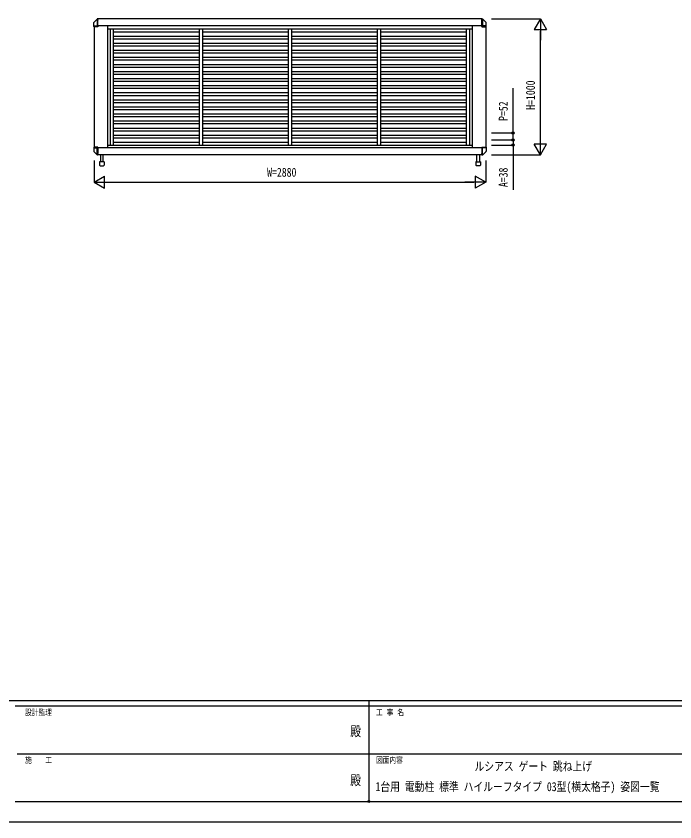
# Model space of a CAD drawing. Units: millimetres, scale not verified. Extents: x -8410 to 8410, y -5940 to 5940.
# Drawn here: x -2602 to 2239, y -5940 to -16 of the extents above; entities that cross this region are included whole.
import ezdxf
from ezdxf.enums import TextEntityAlignment as Align

# ---------------------------------------------------------------- set-up
doc = ezdxf.new("R2010")
doc.units = ezdxf.units.MM
doc.header["$LTSCALE"] = 30
doc.header["$PDMODE"] = 32
doc.header["$PDSIZE"] = 15
for name, color, linetype in [('0-1_USER1', 3, 'Continuous'), ('0-2_YKK_A1', 4, 'Continuous'), ('0-3_YKK_D', 6, 'Continuous'), ('0-4_YKK_ZWAK', 7, 'Continuous')]:
    doc.layers.add(name, color=color, linetype=linetype)
doc.styles.add('ＭＳ ゴシック', font='')
doc.styles.get('ＭＳ ゴシック').set_extended_font_data('MS Gothic')

msp = doc.modelspace()

# ---------------------------------------------------------------- linework, layer by layer
at = {"layer": '0-2_YKK_A1'}
for p, q in [((-2006.66, -36.86), (-2031.74, -61.69)), ((-2006.64, -36.87), (-2006.64, -36.89)), ((-2005.68, -36.16), (-2005.68, -72.71)), ((-2000.96, -35.91), (-2005.01, -36.12)), ((-2005.01, -36.16), (-2005.01, -36.14)), ((-2000.96, -41.84), (-2000.96, -35.91)), ((821.04, -36.21), (-2000.96, -36.21)), ((-2000.96, -41.84), (-2000.96, -46.54)), ((-2000.96, -72.71), (-2000.96, -46.54)), ((821.04, -35.91), (825.09, -36.12)), ((821.04, -41.84), (821.04, -35.91)), ((821.04, -41.84), (821.04, -46.54)), ((821.04, -72.71), (821.04, -46.54)), ((825.09, -36.16), (825.09, -36.14)), ((825.76, -36.16), (825.76, -72.71)), ((826.72, -36.87), (826.72, -36.89)), ((826.74, -36.86), (851.82, -61.69)), ((-2032.46, -70.48), (-2032.46, -63.45)), ((-2032.46, -80.63), (-2032.46, -70.48)), ((-2032.46, -88.21), (-2032.46, -80.63)), ((-2032.46, -92.21), (-2032.46, -88.21)), ((-2032.46, -88.21), (-2006.05, -88.21)), ((-2030.6, -93.21), (-2031.46, -93.21)), ((-2000.96, -93.21), (-2030.6, -93.21)), ((-2029.96, -93.21), (-2029.96, -979.21)), ((-2005.87, -88.21), (-2006.05, -88.21)), ((-2005.87, -88.21), (-2000.96, -88.21)), ((-2000.96, -88.21), (-2000.96, -72.71)), ((821.04, -88.21), (-2000.96, -88.21)), ((-2000.96, -92.21), (-2000.96, -88.21)), ((-2000.96, -92.21), (-2000.96, -93.21)), ((-1929.96, -88.21), (-1929.96, -985.21)), ((-1929.96, -108.21), (750.04, -108.21)), ((-1910.46, -108.21), (-1910.46, -964.21)), ((-1887.46, -964.21), (-1887.46, -108.21)), ((-1255.96, -964.21), (-1255.96, -108.21)), ((-1232.96, -108.21), (-1232.96, -964.21)), ((-601.46, -964.21), (-601.46, -108.21)), ((-578.46, -108.21), (-578.46, -964.21)), ((53.04, -964.21), (53.04, -108.21)), ((76.04, -108.21), (76.04, -964.21)), ((707.54, -964.21), (707.54, -108.21)), ((730.54, -108.21), (730.54, -964.21)), ((750.04, -88.21), (750.04, -984.21)), ((821.04, -88.21), (821.04, -72.71)), ((821.04, -92.21), (821.04, -88.21)), ((825.95, -88.21), (821.04, -88.21)), ((821.04, -92.21), (821.04, -93.21)), ((821.04, -93.21), (850.68, -93.21)), ((825.95, -88.21), (826.13, -88.21)), ((852.54, -88.21), (826.13, -88.21)), ((850.04, -93.21), (850.04, -979.21)), ((850.68, -93.21), (851.54, -93.21)), ((852.54, -70.48), (852.54, -63.45)), ((852.54, -80.63), (852.54, -70.48)), ((852.54, -88.21), (852.54, -80.63)), ((852.54, -92.21), (852.54, -88.21)), ((-1887.46, -130.21), (-1255.96, -130.21)), ((-1887.46, -162.21), (-1255.96, -162.21)), ((-1232.96, -130.21), (-601.46, -130.21)), ((-1232.96, -162.21), (-601.46, -162.21)), ((-578.46, -130.21), (53.04, -130.21)), ((-578.46, -162.21), (53.04, -162.21)), ((76.04, -130.21), (707.54, -130.21)), ((76.04, -162.21), (707.54, -162.21)), ((-1887.46, -182.21), (-1255.96, -182.21)), ((-1887.46, -214.21), (-1255.96, -214.21)), ((-1887.46, -234.21), (-1255.96, -234.21)), ((-1232.96, -182.21), (-601.46, -182.21)), ((-1232.96, -214.21), (-601.46, -214.21)), ((-1232.96, -234.21), (-601.46, -234.21)), ((-578.46, -182.21), (53.04, -182.21)), ((-578.46, -214.21), (53.04, -214.21)), ((-578.46, -234.21), (53.04, -234.21)), ((76.04, -182.21), (707.54, -182.21)), ((76.04, -214.21), (707.54, -214.21)), ((76.04, -234.21), (707.54, -234.21)), ((-1887.46, -266.21), (-1255.96, -266.21)), ((-1887.46, -286.21), (-1255.96, -286.21)), ((-1232.96, -266.21), (-601.46, -266.21)), ((-1232.96, -286.21), (-601.46, -286.21)), ((-578.46, -266.21), (53.04, -266.21)), ((-578.46, -286.21), (53.04, -286.21)), ((76.04, -266.21), (707.54, -266.21)), ((76.04, -286.21), (707.54, -286.21)), ((-1887.46, -318.21), (-1255.96, -318.21)), ((-1887.46, -338.21), (-1255.96, -338.21)), ((-1232.96, -318.21), (-601.46, -318.21)), ((-1232.96, -338.21), (-601.46, -338.21)), ((-578.46, -318.21), (53.04, -318.21)), ((-578.46, -338.21), (53.04, -338.21)), ((76.04, -318.21), (707.54, -318.21)), ((76.04, -338.21), (707.54, -338.21)), ((-1887.46, -370.21), (-1255.96, -370.21)), ((-1887.46, -390.21), (-1255.96, -390.21)), ((-1232.96, -370.21), (-601.46, -370.21)), ((-1232.96, -390.21), (-601.46, -390.21)), ((-578.46, -370.21), (53.04, -370.21)), ((-578.46, -390.21), (53.04, -390.21)), ((76.04, -370.21), (707.54, -370.21)), ((76.04, -390.21), (707.54, -390.21)), ((-1887.46, -422.21), (-1255.96, -422.21)), ((-1887.46, -442.21), (-1255.96, -442.21)), ((-1232.96, -422.21), (-601.46, -422.21)), ((-1232.96, -442.21), (-601.46, -442.21)), ((-578.46, -422.21), (53.04, -422.21)), ((-578.46, -442.21), (53.04, -442.21)), ((76.04, -422.21), (707.54, -422.21)), ((76.04, -442.21), (707.54, -442.21)), ((-1887.46, -474.21), (-1255.96, -474.21)), ((-1887.46, -494.21), (-1255.96, -494.21)), ((-1887.46, -526.21), (-1255.96, -526.21)), ((-1232.96, -474.21), (-601.46, -474.21)), ((-1232.96, -494.21), (-601.46, -494.21)), ((-1232.96, -526.21), (-601.46, -526.21)), ((-578.46, -474.21), (53.04, -474.21)), ((-578.46, -494.21), (53.04, -494.21)), ((-578.46, -526.21), (53.04, -526.21)), ((76.04, -474.21), (707.54, -474.21)), ((76.04, -494.21), (707.54, -494.21)), ((76.04, -526.21), (707.54, -526.21)), ((-1887.46, -546.21), (-1255.96, -546.21)), ((-1887.46, -578.21), (-1255.96, -578.21)), ((-1232.96, -546.21), (-601.46, -546.21)), ((-1232.96, -578.21), (-601.46, -578.21)), ((-578.46, -546.21), (53.04, -546.21)), ((-578.46, -578.21), (53.04, -578.21)), ((76.04, -546.21), (707.54, -546.21)), ((76.04, -578.21), (707.54, -578.21)), ((-1887.46, -598.21), (-1255.96, -598.21)), ((-1887.46, -630.21), (-1255.96, -630.21)), ((-1887.46, -650.21), (-1255.96, -650.21)), ((-1232.96, -598.21), (-601.46, -598.21)), ((-1232.96, -630.21), (-601.46, -630.21)), ((-1232.96, -650.21), (-601.46, -650.21)), ((-578.46, -598.21), (53.04, -598.21)), ((-578.46, -630.21), (53.04, -630.21)), ((-578.46, -650.21), (53.04, -650.21)), ((76.04, -598.21), (707.54, -598.21)), ((76.04, -630.21), (707.54, -630.21)), ((76.04, -650.21), (707.54, -650.21)), ((-1887.46, -682.21), (-1255.96, -682.21)), ((-1887.46, -702.21), (-1255.96, -702.21)), ((-1232.96, -682.21), (-601.46, -682.21)), ((-1232.96, -702.21), (-601.46, -702.21)), ((-578.46, -682.21), (53.04, -682.21)), ((-578.46, -702.21), (53.04, -702.21)), ((76.04, -682.21), (707.54, -682.21)), ((76.04, -702.21), (707.54, -702.21)), ((-1887.46, -734.21), (-1255.96, -734.21)), ((-1887.46, -754.21), (-1255.96, -754.21)), ((-1232.96, -734.21), (-601.46, -734.21)), ((-1232.96, -754.21), (-601.46, -754.21)), ((-578.46, -734.21), (53.04, -734.21)), ((-578.46, -754.21), (53.04, -754.21)), ((76.04, -734.21), (707.54, -734.21)), ((76.04, -754.21), (707.54, -754.21)), ((-1887.46, -786.21), (-1255.96, -786.21)), ((-1887.46, -806.21), (-1255.96, -806.21)), ((-1232.96, -786.21), (-601.46, -786.21)), ((-1232.96, -806.21), (-601.46, -806.21)), ((-578.46, -786.21), (53.04, -786.21)), ((-578.46, -806.21), (53.04, -806.21)), ((76.04, -786.21), (707.54, -786.21)), ((76.04, -806.21), (707.54, -806.21)), ((-1887.46, -838.21), (-1255.96, -838.21)), ((-1887.46, -858.21), (-1255.96, -858.21)), ((-1232.96, -838.21), (-601.46, -838.21)), ((-1232.96, -858.21), (-601.46, -858.21)), ((-578.46, -838.21), (53.04, -838.21)), ((-578.46, -858.21), (53.04, -858.21)), ((76.04, -838.21), (707.54, -838.21)), ((76.04, -858.21), (707.54, -858.21)), ((-1887.46, -890.21), (-1255.96, -890.21)), ((-1887.46, -910.21), (-1255.96, -910.21)), ((-1887.46, -942.21), (-1255.96, -942.21)), ((-1232.96, -890.21), (-601.46, -890.21)), ((-1232.96, -910.21), (-601.46, -910.21)), ((-1232.96, -942.21), (-601.46, -942.21)), ((-578.46, -890.21), (53.04, -890.21)), ((-578.46, -910.21), (53.04, -910.21)), ((-578.46, -942.21), (53.04, -942.21)), ((76.04, -890.21), (707.54, -890.21)), ((76.04, -910.21), (707.54, -910.21)), ((76.04, -942.21), (707.54, -942.21)), ((-2032.46, -980.21), (-2032.46, -984.21)), ((-2032.46, -984.21), (-2032.46, -991.79)), ((-2032.46, -984.21), (-2006.05, -984.21)), ((-2032.46, -991.79), (-2032.46, -1001.93)), ((-2032.46, -1001.93), (-2032.46, -1008.97)), ((-2030.6, -979.21), (-2031.46, -979.21)), ((-2000.96, -979.21), (-2030.6, -979.21)), ((-2005.87, -984.21), (-2006.05, -984.21)), ((-2005.87, -984.21), (-2000.96, -984.21)), ((-2005.68, -1036.26), (-2005.68, -999.7)), ((-2000.96, -980.21), (-2000.96, -979.21)), ((-2000.96, -980.21), (-2000.96, -984.21)), ((821.04, -984.21), (-2000.96, -984.21)), ((-2000.96, -984.21), (-2000.96, -999.7)), ((-2000.96, -999.7), (-2000.96, -1025.87)), ((-1929.96, -964.21), (750.04, -964.21)), ((821.04, -979.21), (850.68, -979.21)), ((821.04, -980.21), (821.04, -979.21)), ((821.04, -980.21), (821.04, -984.21)), ((821.04, -984.21), (821.04, -999.7)), ((825.95, -984.21), (821.04, -984.21)), ((821.04, -999.7), (821.04, -1025.87)), ((825.76, -1036.26), (825.76, -999.7)), ((825.95, -984.21), (826.13, -984.21)), ((852.54, -984.21), (826.13, -984.21)), ((850.68, -979.21), (851.54, -979.21)), ((852.54, -980.21), (852.54, -984.21)), ((852.54, -984.21), (852.54, -991.79)), ((852.54, -991.79), (852.54, -1001.93)), ((852.54, -1001.93), (852.54, -1008.97)), ((-2006.66, -1035.55), (-2031.74, -1010.73)), ((-2006.64, -1035.55), (-2006.64, -1035.53)), ((-2005.01, -1036.26), (-2005.01, -1036.28)), ((-2000.96, -1036.51), (-2005.01, -1036.3)), ((-2000.96, -1030.58), (-2000.96, -1025.87)), ((-2000.96, -1030.58), (-2000.96, -1036.51)), ((821.04, -1036.21), (-2000.96, -1036.21)), ((-1982.46, -1036.21), (-1982.46, -1086.21)), ((-1963.46, -1086.21), (-1963.46, -1036.21)), ((783.54, -1086.21), (783.54, -1036.21)), ((802.54, -1036.21), (802.54, -1086.21)), ((821.04, -1030.58), (821.04, -1025.87)), ((821.04, -1030.58), (821.04, -1036.51)), ((821.04, -1036.51), (825.09, -1036.3)), ((825.09, -1036.26), (825.09, -1036.28)), ((826.72, -1035.55), (826.72, -1035.53)), ((826.74, -1035.55), (851.82, -1010.73)), ((-1989.51, -1087.21), (-1989.51, -1112.21)), ((-1957.41, -1086.21), (-1988.51, -1086.21)), ((-1985.51, -1116.21), (-1960.41, -1116.21)), ((-1956.41, -1087.21), (-1956.41, -1112.21)), ((776.49, -1087.21), (776.49, -1112.21)), ((777.49, -1086.21), (808.59, -1086.21)), ((805.59, -1116.21), (780.49, -1116.21)), ((809.59, -1087.21), (809.59, -1112.21))]:
    msp.add_line(p, q, dxfattribs=at)
for points in [[(-2005.68, -72.81), (-2005.69, -73.57), (-2005.73, -77.15), (-2005.77, -80.69), (-2005.8, -82.99), (-2005.83, -85.24), (-2005.86, -87.59), (-2005.87, -88.21)], [(825.76, -72.81), (825.77, -73.57), (825.81, -77.15), (825.85, -80.69), (825.88, -82.99), (825.91, -85.24), (825.94, -87.59), (825.95, -88.21)], [(-2005.68, -999.61), (-2005.69, -998.85), (-2005.73, -995.27), (-2005.77, -991.73), (-2005.8, -989.43), (-2005.83, -987.18), (-2005.86, -984.83), (-2005.87, -984.21)], [(825.76, -999.61), (825.77, -998.85), (825.81, -995.27), (825.85, -991.73), (825.88, -989.43), (825.91, -987.18), (825.94, -984.83), (825.95, -984.21)]]:
    msp.add_lwpolyline(points, dxfattribs=at)
for centre, radius, start, end in [((-2004.88, -38.62), 2.5, 93.12962, 135.58389), ((824.96, -38.62), 2.5, 44.41611, 86.87038), ((-2029.96, -63.45), 2.5, 135.33594, 180), ((-2031.46, -92.21), 1, 180, 270), ((851.54, -92.21), 1, 270, 0), ((850.04, -63.45), 2.5, 0, 44.66406), ((-2031.46, -980.21), 1, 90, 180), ((851.54, -980.21), 1, 0, 90), ((-2029.96, -1008.97), 2.5, 180, 224.66406), ((-2004.88, -1033.8), 2.5, 224.41611, 266.87038), ((824.96, -1033.8), 2.5, 273.12962, 315.58389), ((850.04, -1008.97), 2.5, 315.33594, 0), ((-1988.51, -1087.21), 1, 90, 180), ((-1985.51, -1112.21), 4, 180, 270), ((-1960.41, -1112.21), 4, 270, 0), ((-1957.41, -1087.21), 1, 0, 90), ((777.49, -1087.21), 1, 90, 180), ((780.49, -1112.21), 4, 180, 270), ((805.59, -1112.21), 4, 270, 0), ((808.59, -1087.21), 1, 0, 90)]:
    msp.add_arc(centre, radius, start, end, dxfattribs=at)
at = {"layer": '0-3_YKK_D'}
for p, q in [((891.04, -36.21), (1251.04, -36.21)), ((1250.04, -36.21), (1205.04, -114.15)), ((1250.04, -36.21), (1295.04, -114.15)), ((1250.04, -36.21), (1250.04, -192.09)), ((1205.04, -114.15), (1295.04, -114.15)), ((1250.04, -946.21), (1250.04, -126.21)), ((891.99, -874.21), (1051.04, -874.21)), ((1250.04, -1036.21), (1250.04, -880.32)), ((891.08, -926.21), (1051.04, -926.21)), ((891.08, -926.21), (1051.04, -926.21)), ((1050.04, -926.21), (1050.04, -892.21)), ((1050.04, -926.21), (1050.04, -964.21)), ((891.04, -964.21), (1051.04, -964.21)), ((1050.04, -964.21), (1050.04, -1293.01)), ((1250.04, -1036.21), (1205.04, -958.27)), ((1295.04, -958.27), (1205.04, -958.27)), ((1250.04, -1036.21), (1295.04, -958.27)), ((891.04, -1036.21), (1251.04, -1036.21)), ((-2029.96, -1077.21), (-2029.96, -1237.21)), ((850.04, -1077.21), (850.04, -1237.21)), ((-2029.96, -1236.21), (-1952.02, -1191.21)), ((-2029.96, -1236.21), (-1952.02, -1281.21)), ((-2029.96, -1236.21), (-1874.08, -1236.21)), ((-1952.02, -1281.21), (-1952.02, -1191.21)), ((-1939.96, -1236.21), (760.04, -1236.21)), ((850.04, -1236.21), (694.15, -1236.21)), ((850.04, -1236.21), (772.1, -1191.21)), ((772.1, -1191.21), (772.1, -1281.21)), ((850.04, -1236.21), (772.1, -1281.21))]:
    msp.add_line(p, q, dxfattribs=at)
msp.add_lwpolyline([(1050.04, -926.21), (1050.04, -874.21), (1050.04, -545.41)], dxfattribs=at)
for centre in [(1050.04, -874.21), (1050.04, -926.21), (1050.04, -926.21), (1050.04, -964.21)]:
    msp.add_circle(centre, 8.5, dxfattribs=at)
at = {"layer": '0-4_YKK_ZWAK'}
for p, q in [((7790.04, -5050), (-7809.96, -5050)), ((-9.96, -5090), (-2609.96, -5090)), ((-9.96, -5050), (-9.96, -5790)), ((2590.04, -5090), (-9.96, -5090)), ((-2594.96, -5440), (-9.96, -5440)), ((-9.96, -5440), (2590.04, -5440)), ((-2609.96, -5790), (-9.96, -5790)), ((-9.96, -5790), (2590.04, -5790))]:
    msp.add_line(p, q, dxfattribs=at)
msp.add_lwpolyline([(-8410, -5940), (8410, -5940), (8410, 5940), (-8410, 5940)], close=True, dxfattribs=at)
msp.add_point((-9.96, -5790), dxfattribs=at)

# ---------------------------------------------------------------- texts
at = {"layer": '0-1_USER1', "style": 'ＭＳ ゴシック', "width": 0.8}
for s, p in [('ルシアス ゲート 跳ね上げ', (766.33, -5583.72)), ('1台用 電動柱 標準 ハイルーフタイプ 03型(横太格子) 姿図一覧', (38.41, -5733.72))]:
    msp.add_text(s, height=65.98, dxfattribs=at).set_placement(p, align=Align.BOTTOM_LEFT)
at = {"layer": '0-3_YKK_D', "style": 'ＭＳ ゴシック', "width": 0.8}
for s, p in [('H=1000', (1230.04, -704.21)), ('P=52', (1030.04, -786.21)), ('A=38', (1030.04, -1273.01))]:
    msp.add_text(s, height=65.98, rotation=90, dxfattribs=at).set_placement(p, align=Align.BOTTOM_LEFT)
msp.add_text('W=2880', height=65.98, dxfattribs=at).set_placement((-757.96, -1216.21), align=Align.BOTTOM_LEFT)
at = {"layer": '0-4_YKK_ZWAK', "style": 'ＭＳ ゴシック', "width": 0.8}
for s, height, p in [('設計監理', 43.99, (-2536.63, -5170)), ('工 事 名', 43.99, (42.54, -5170)), ('殿', 73.31, (-147.33, -5331.67)), ('施\u3000\u3000工', 43.99, (-2536.63, -5520)), ('図面内容', 43.99, (42.54, -5520)), ('殿', 73.31, (-147.33, -5691.67))]:
    msp.add_text(s, height=height, dxfattribs=at).set_placement(p, align=Align.BOTTOM_LEFT)

doc.saveas('drawing.dxf')
